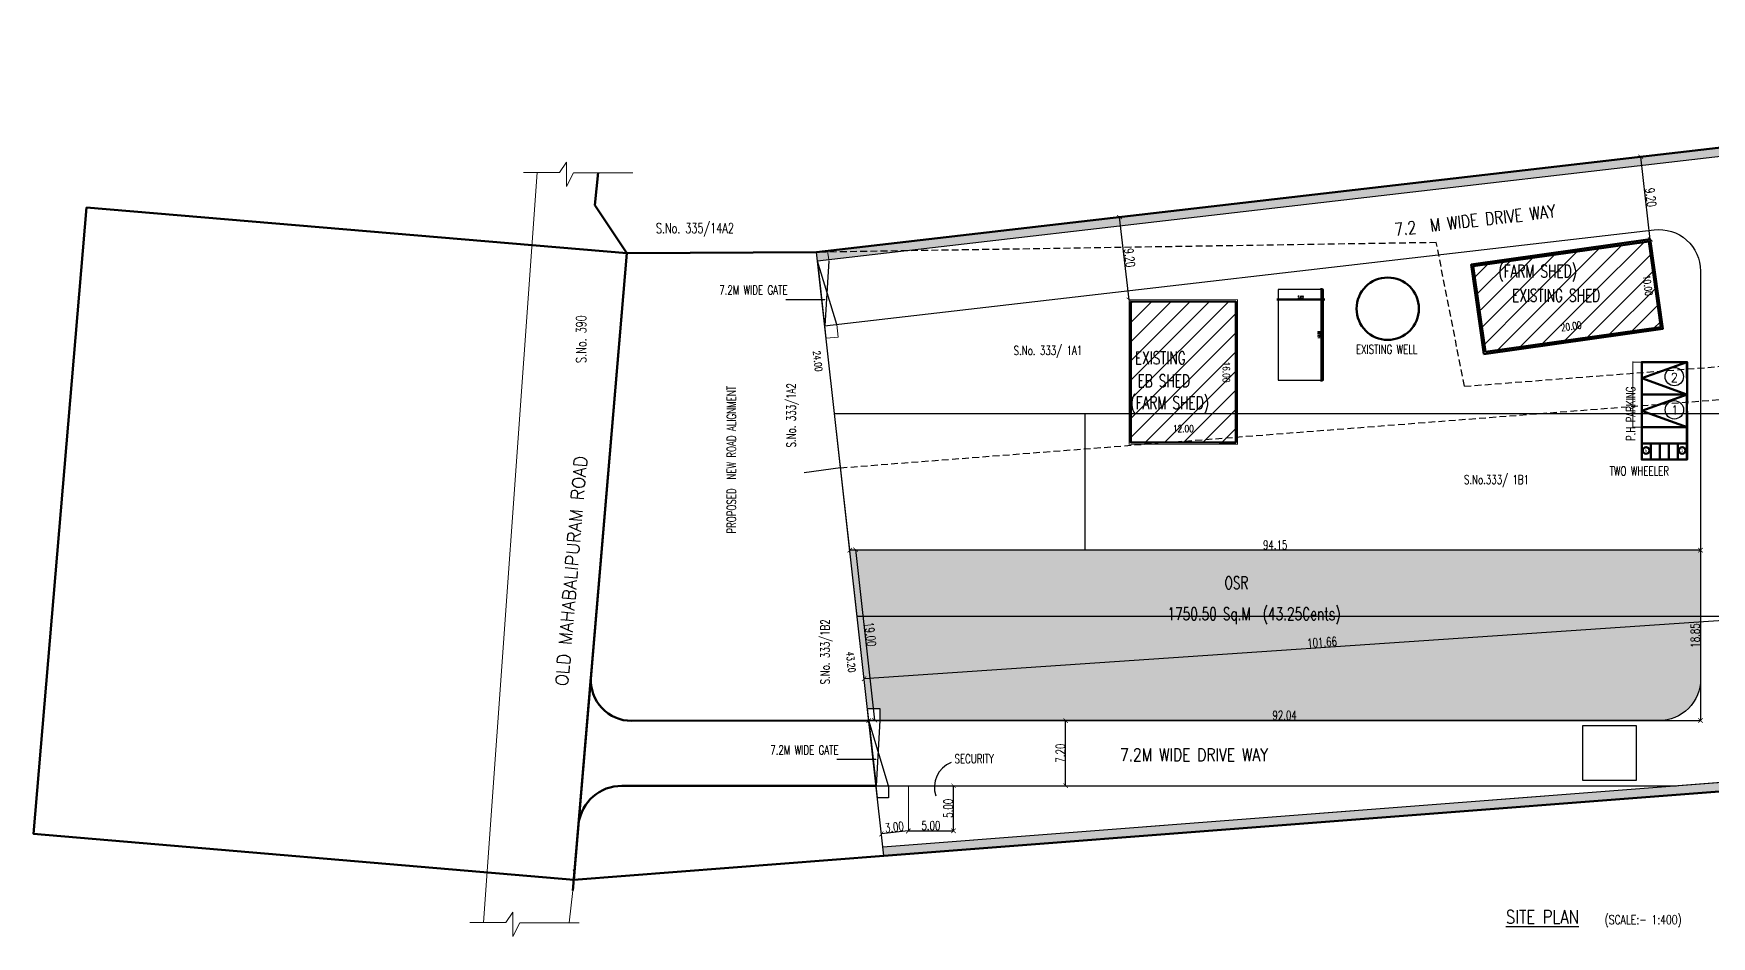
# Model space of a CAD drawing. Header units: metres. Extents: x 173383 to 173947, y -96409 to -96195.
# Drawn here: x 173382.7 to 173568.4, y -96391.5 to -96291.6 of the extents above; entities that cross this region are included whole.
import ezdxf
from ezdxf import colors
from ezdxf.entities.mleader import LeaderData, LeaderLine
from ezdxf.math import Vec2, Vec3

# ---------------------------------------------------------------- set-up
doc = ezdxf.new("R2010")
doc.units = ezdxf.units.M
doc.header["$LTSCALE"] = 3
doc.header["$MEASUREMENT"] = 0
doc.linetypes.add('ACAD_ISO10W100', pattern=[18, 12, -3, 0, -3])
doc.linetypes.add('HIDDEN', pattern=[0.375, 0.25, -0.125])
doc.layers.get('0').update_dxf_attribs({"linetype": 'CONTINUOUS', "lineweight": 50})
doc.layers.get('Defpoints').update_dxf_attribs({"linetype": 'CONTINUOUS'})
for name, color, linetype in [('2', 57, 'CONTINUOUS'), ('4', 43, 'CONTINUOUS'), ('8', 8, 'HIDDEN'), ('BLK_1_INTERNAL_VEHICULAR_ACCESS', 161, 'CONTINUOUS'), ('BLK_1_LVL_0_FRONT_SETBACK', 2, 'CONTINUOUS'), ('BLK_1_PLANTATION_GREENSTRIP', 81, 'CONTINUOUS'), ('PLOT_BOUNDARY', 70, 'CONTINUOUS'), ('RWH', 130, 'CONTINUOUS')]:
    doc.layers.add(name, color=color, linetype=linetype)
for name, color, linetype, lineweight in [('ARROW', 8, 'CONTINUOUS', 25), ('AU_SECTION LINES', 244, 'ACAD_ISO10W100', 25), ('dim', 1, 'CONTINUOUS', 0), ('DRIVE_WAY', 254, 'CONTINUOUS', 50), ('ELECTRICAL_ROOM', 7, 'CONTINUOUS', 50), ('ROAD_WIDTH', 7, 'CONTINUOUS', 50), ('SPECIAL_PARKING', 175, 'CONTINUOUS', 0)]:
    doc.layers.add(name, color=color, linetype=linetype, lineweight=lineweight)
doc.styles.add('2', font='romanc.shx', dxfattribs={"width": 0.7, "height": 1})
doc.styles.add('3', font='romanc.shx', dxfattribs={"width": 0.7, "height": 1.4})
doc.styles.add('J2', font='swissel.ttf', dxfattribs={"height": 4.75})
doc.styles.get("Standard").update_dxf_attribs({"font": 'romanc.shx', "width": 0.75, "height": 0.8})
doc.styles.add('style1', font='romanc.shx', dxfattribs={"width": 0.7, "height": 0.25})
doc.styles.add('styler', font='romanc.shx', dxfattribs={"width": 0.7, "height": 0.25})
doc.dimstyles.new('1', dxfattribs={"dimtxt": 0.25, "dimasz": 0.15, "dimexe": 0.15, "dimexo": 0.15, "dimgap": 0.15, "dimtad": 1, "dimzin": 3, "dimdsep": 46, "dimtxsty": 'style1', "dimblk": 'ARCHTICK', "dimcen": 0, "dimdle": 0.15, "dimse1": 1, "dimse2": 1, "dimclrd": 8, "dimclre": 13, "dimclrt": 7, "dimadec": 0, "dimazin": 0, "dimtfac": 0.65, "dimtix": 1, "dimtofl": 0, "dimtmove": 0, "dimatfit": 3, "dimfxl": 0, "dimtolj": 1, "dimtzin": 0, "dimlwd": -1, "dimlwe": -1, "dimarcsym": 0})
doc.dimstyles.new('2', dxfattribs={"dimtxt": 1, "dimasz": 0.5, "dimexe": 0.18, "dimexo": 0.0625, "dimgap": 0.09, "dimtad": 1, "dimzin": 0, "dimdsep": 46, "dimtxsty": '2', "dimblk": 'ARCHTICK', "dimcen": 0.09, "dimse1": 1, "dimse2": 1, "dimclrd": 8, "dimclrt": 256, "dimadec": 0, "dimazin": 0, "dimtfac": 1, "dimtix": 1, "dimtofl": 0, "dimtmove": 0, "dimatfit": 3, "dimfxl": 0, "dimtolj": 1, "dimtzin": 0, "dimarcsym": 0})
doc.dimstyles.new('3', dxfattribs={"dimtxt": 0.8, "dimasz": 0.12, "dimexe": 0.18, "dimexo": 0.0625, "dimgap": 0.09, "dimtad": 1, "dimzin": 0, "dimdsep": 46, "dimtxsty": 'Standard', "dimblk": 'ARCHTICK', "dimcen": 0.09, "dimse1": 1, "dimse2": 1, "dimsd1": 1, "dimsd2": 1, "dimclrd": 8, "dimclrt": 256, "dimadec": 0, "dimazin": 0, "dimtfac": 1, "dimtix": 1, "dimtofl": 0, "dimtmove": 0, "dimatfit": 3, "dimfxl": 0, "dimtolj": 1, "dimtzin": 0, "dimarcsym": 0})
pattern_1 = [(45, (173495.1497, -96333.8073), (-1.06066, 1.06066), [])]
pattern_2 = [(228.0127875, (404.8588, -427.7501), (-24, -27), [0.403608, -39.95726414]), (184.96974073, (404.5888, -428.05009), (36, 3), [0.692604, -68.567774284]), (132.51044708, (403.8988, -428.11009), (30, -33), [0.488364, -48.34809779]), (267.27368901, (402.7288, -428.86009), (3, 60), [0.630714, -62.440674125]), (292.83365418, (402.6988, -429.49009), (-15, 36), [0.618465, -61.228119384]), (357.27368901, (402.9388, -430.06009), (-60, 3), [0.630714, -62.440674125]), (37.694240467, (403.5688, -430.09009), (-39, -30), [0.834087, -82.574545647]), (72.255328375, (404.2288, -429.58009), (21, 66), [0.787464, -77.95896449]), (121.429565615, (404.4688, -428.83009), (-24, 39), [0.63285, -62.65221933]), (175.23635831, (404.1388, -428.2901), (33, -3), [0.722496, -35.402287736]), (222.3974378, (403.4188, -428.23009), (-36, -33), [0.934344, -92.500125014]), (138.81407483, (405.6988, -428.8901), (-21, 18), [0.318903, -31.57153444]), (171.46923439, (405.4588, -428.68009), (39, -6), [0.606711, -60.06453425]), (225, (404.8588, -428.59), (-3e-16, -3), [0.424263, -3.818377687]), (203.19859051, (404.6488, -428.2301), (15, 6), [0.228474, -22.618845318]), (291.8014095, (404.4388, -428.3201), (-3, 9), [0.323109, -15.83238542]), (30.96375653, (404.5588, -428.6201), (9, 6), [0.524787, -16.968068685]), (161.5650512, (405.0088, -428.3501), (6, -3), [0.379473, -9.10735998]), (16.38954033, (402.6988, -428.32009), (30, 9), [0.5316, -52.62853544]), (70.34617594, (403.2088, -428.1701), (-12, -33), [0.445983, -44.15222324]), (293.19859051, (405.0088, -427.7501), (-6, 15), [0.456945, -22.390374318]), (343.61045967, (405.1888, -428.17009), (-30, 9), [0.5316, -52.62853544]), (339.44395478, (402.6988, -430.1801), (-15, 6), [0.51264, -25.119371236]), (294.77514057, (403.1788, -430.3601), (-15, 33), [0.429534, -42.52392919]), (66.80140949, (405.0388, -430.7501), (6, 15), [0.456945, -22.390374318]), (17.35402464, (405.2188, -430.33009), (-39, -12), [0.502893, -49.786270843]), (69.44395478, (403.5688, -430.7501), (-6, -15), [0.25632, -25.375691236]), (101.30993247, (404.8588, -430.7501), (-3, 12), [0.15297, -15.14408854]), (165.96375653, (404.8288, -430.6001), (9, -3), [0.618465, -11.750851877]), (186.00900596, (404.2288, -430.45009), (30, 3), [0.57315, -56.741769524]), (303.69006753, (404.5588, -428.8901), (-3, 6), [0.432666, -10.383987826]), (353.15722659, (404.7988, -429.25009), (51, -6), [0.755382, -74.78268787]), (60.9453959, (405.5488, -429.3401), (-12, -21), [0.308868, -30.578022423]), (90, (405.6988, -429.07), (-3, 3), [0.18, -2.82]), (120.25643716, (404.1688, -430.3601), (12, -21), [0.416772, -41.26055997]), (48.0127875, (403.9588, -430.0001), (24, 27), [0.807216, -39.55365614]), (0, (404.4988, -429.4), (3, 3), [0.78, -2.22]), (325.30484647, (405.2788, -429.40009), (30, -21), [0.474342, -46.959822903]), (254.0546041, (405.6688, -429.6701), (-3, -12), [0.436806, -21.40352367]), (207.645975364, (405.5488, -430.09009), (-57, -30), [0.711195, -70.408422547]), (175.42607874, (404.9188, -430.42009), (-39, 3), [0.752397, -74.487220224])]

# ---------------------------------------------------------------- blocks, each defined once
blk = doc.blocks.new('_ArchTick')
at = {"color": 0, "const_width": 0.15}
blk.add_lwpolyline([(-0.5, -0.5), (0.5, 0.5)], dxfattribs=at)
blk = doc.blocks.new('*D2')
at = {"layer": 'Defpoints', "color": 0, "ltscale": 5}
for p in [(173520.44, -96319.95), (173525.44, -96319.95), (173525.44, -96321.05)]:
    blk.add_point(p, dxfattribs=at)
at = {"layer": 'ELECTRICAL_ROOM', "color": 8, "ltscale": 5}
blk.add_line((173520.29, -96321.05), (173525.59, -96321.05), dxfattribs=at)
at = {"layer": 'ELECTRICAL_ROOM', "color": 8, "ltscale": 5, "xscale": 0.15, "yscale": 0.15, "zscale": 0.15, "rotation": 180}
blk.add_blockref('_ArchTick', (173520.44, -96321.05), dxfattribs=at)
at = {"layer": 'ELECTRICAL_ROOM', "color": 8, "ltscale": 5, "xscale": 0.15, "yscale": 0.15, "zscale": 0.15}
blk.add_blockref('_ArchTick', (173525.44, -96321.05), dxfattribs=at)
at = {"layer": 'ELECTRICAL_ROOM', "color": 7, "lineweight": -2, "ltscale": 5, "insert": (173522.94, -96320.77), "char_height": 0.25, "attachment_point": 5, "style": 'style1'}
blk.add_mtext('\\A1;5.00', dxfattribs=at)
blk = doc.blocks.new('*D3')
at = {"layer": 'Defpoints', "color": 0, "ltscale": 5}
for p in [(173525.44, -96319.95), (173525.23, -96329.95), (173525.44, -96329.95)]:
    blk.add_point(p, dxfattribs=at)
at = {"layer": 'ELECTRICAL_ROOM', "color": 8, "ltscale": 5}
blk.add_line((173525.23, -96319.8), (173525.23, -96330.1), dxfattribs=at)
at = {"layer": 'ELECTRICAL_ROOM', "color": 8, "ltscale": 5, "xscale": 0.15, "yscale": 0.15, "zscale": 0.15}
for p, rotation in [((173525.23, -96319.95), 90), ((173525.23, -96329.95), 270)]:
    blk.add_blockref('_ArchTick', p, dxfattribs=dict(at, rotation=rotation))
at = {"layer": 'ELECTRICAL_ROOM', "color": 7, "lineweight": -2, "ltscale": 5, "insert": (173524.95, -96324.95), "char_height": 0.25, "attachment_point": 5, "rotation": 90, "style": 'style1'}
blk.add_mtext('\\A1;10.00', dxfattribs=at)
blk = doc.blocks.new('*D152')
at = {"layer": 'Defpoints', "color": 0, "ltscale": 5}
for p in [(173503.96, -96332.98), (173515.96, -96332.97), (173515.96, -96335.82)]:
    blk.add_point(p, dxfattribs=at)
at = {"layer": '2', "ltscale": 5, "insert": (173509.96, -96335.33), "char_height": 0.8, "attachment_point": 5, "rotation": 0.0152, "line_spacing_factor": 0.6}
blk.add_mtext('\\A1;12.00', dxfattribs=at)
blk = doc.blocks.new('*D153')
at = {"layer": 'Defpoints', "color": 0, "ltscale": 5}
for p in [(173514.21, -96321.06), (173515.95, -96321.06), (173515.96, -96337.06)]:
    blk.add_point(p, dxfattribs=at)
at = {"layer": '2', "ltscale": 5, "insert": (173514.71, -96329.06), "char_height": 0.8, "attachment_point": 5, "rotation": 270.0152, "line_spacing_factor": 0.6}
blk.add_mtext('\\A1;16.00', dxfattribs=at)
blk = doc.blocks.new('*D133')
at = {"layer": '4', "color": 8, "lineweight": -2, "ltscale": 5}
blk.add_line((173496.93, -96374.83), (173496.93, -96367.63), dxfattribs=at)
at = {"layer": 'Defpoints', "color": 0, "ltscale": 5}
for p in [(173495.94, -96367.63), (173496.93, -96367.63), (173495.94, -96374.83)]:
    blk.add_point(p, dxfattribs=at)
at = {"layer": '4', "color": 8, "lineweight": -2, "ltscale": 5, "xscale": 0.5, "yscale": 0.5, "zscale": 0.5}
for p, rotation in [((173496.93, -96367.63), 90), ((173496.93, -96374.83), 270)]:
    blk.add_blockref('_ArchTick', p, dxfattribs=dict(at, rotation=rotation))
at = {"layer": '4', "ltscale": 5, "insert": (173496.34, -96371.23), "char_height": 1, "attachment_point": 5, "rotation": 90, "line_spacing_factor": 0.6, "style": '2'}
blk.add_mtext('\\A1;7.20', dxfattribs=at)
blk = doc.blocks.new('*D126')
at = {"layer": 'Defpoints', "color": 0, "ltscale": 400}
for p in [(173469.35, -96315.81), (173470.33, -96339.85), (173472.02, -96339.66)]:
    blk.add_point(p, dxfattribs=at)
at = {"layer": 'dim', "ltscale": 400, "insert": (173469.49, -96327.86), "char_height": 0.8, "attachment_point": 5, "rotation": 276.374}
blk.add_mtext('\\A1;24.00', dxfattribs=at)
blk = doc.blocks.new('*D127')
at = {"layer": 'Defpoints', "color": 0, "ltscale": 5}
for p in [(173472.02, -96339.66), (173475.09, -96382.78), (173476.81, -96382.59)]:
    blk.add_point(p, dxfattribs=at)
at = {"layer": '2', "ltscale": 5, "insert": (173473.17, -96361.14), "char_height": 0.8, "attachment_point": 5, "rotation": 276.374}
blk.add_mtext('\\A1;43.20', dxfattribs=at)
blk = doc.blocks.new('*D128')
at = {"layer": 'Defpoints', "color": 0, "ltscale": 5}
for p in [(173561.62, -96314.38), (173561.55, -96324.49), (173563.01, -96324.28)]:
    blk.add_point(p, dxfattribs=at)
at = {"layer": '2', "ltscale": 5, "insert": (173561.34, -96319.47), "char_height": 0.8, "attachment_point": 5, "rotation": 278.0152}
blk.add_mtext('\\A1;10.00', dxfattribs=at)
blk = doc.blocks.new('*D129')
at = {"layer": 'Defpoints', "color": 0, "ltscale": 5}
for p in [(173563.01, -96324.28), (173543.04, -96325.88), (173543.21, -96327.07)]:
    blk.add_point(p, dxfattribs=at)
at = {"layer": '2', "ltscale": 5, "insert": (173552.87, -96324), "char_height": 0.8, "attachment_point": 5, "rotation": 8.0152}
blk.add_mtext('\\A1;20.00', dxfattribs=at)
blk = doc.blocks.new('*D132')
at = {"layer": 'Defpoints', "color": 0, "ltscale": 5}
for p in [(173707.73, -96364.81), (173476.81, -96382.59), (173476.98, -96384.78)]:
    blk.add_point(p, dxfattribs=at)
at = {"layer": '2', "ltscale": 5, "insert": (173592.4, -96375.4), "char_height": 0.8, "attachment_point": 5, "rotation": 4.4034}
blk.add_mtext('\\A1;231.60', dxfattribs=at)
blk = doc.blocks.new('*D68')
at = {"layer": '4', "color": 8, "lineweight": -2, "ltscale": 5}
blk.add_line((173473.68, -96348.71), (173475.79, -96367.59), dxfattribs=at)
at = {"layer": 'Defpoints', "color": 0, "ltscale": 5}
for p in [(173473.03, -96348.78), (173475.14, -96367.66), (173475.79, -96367.59)]:
    blk.add_point(p, dxfattribs=at)
at = {"layer": '4', "color": 8, "lineweight": -2, "ltscale": 5, "xscale": 0.5, "yscale": 0.5, "zscale": 0.5}
for p, rotation in [((173473.68, -96348.71), 96.37633623288498), ((173475.79, -96367.59), 276.376336232885)]:
    blk.add_blockref('_ArchTick', p, dxfattribs=dict(at, rotation=rotation))
at = {"layer": '4', "ltscale": 5, "insert": (173475.32, -96358.08), "char_height": 1, "attachment_point": 5, "rotation": 276.3763, "style": '2'}
blk.add_mtext('\\A1;19.00', dxfattribs=at)
blk = doc.blocks.new('*D69')
at = {"layer": '4', "color": 8, "lineweight": -2, "ltscale": 5}
blk.add_line((173567.18, -96348.78), (173473.04, -96348.78), dxfattribs=at)
at = {"layer": 'Defpoints', "color": 0, "ltscale": 5}
for p in [(173473.04, -96348.78), (173473.04, -96348.78), (173567.18, -96348.78)]:
    blk.add_point(p, dxfattribs=at)
at = {"layer": '4', "color": 8, "lineweight": -2, "ltscale": 5, "xscale": 0.5, "yscale": 0.5, "zscale": 0.5, "rotation": 180}
blk.add_blockref('_ArchTick', (173473.04, -96348.78), dxfattribs=at)
at = {"layer": '4', "color": 8, "lineweight": -2, "ltscale": 5, "xscale": 0.5, "yscale": 0.5, "zscale": 0.5}
blk.add_blockref('_ArchTick', (173567.18, -96348.78), dxfattribs=at)
at = {"layer": '4', "ltscale": 5, "insert": (173520.11, -96348.19), "char_height": 1, "attachment_point": 5, "style": '2'}
blk.add_mtext('\\A1;94.15', dxfattribs=at)
blk = doc.blocks.new('*D70')
at = {"layer": '4', "color": 8, "lineweight": -2, "ltscale": 5}
blk.add_line((173567.18, -96348.78), (173567.18, -96367.63), dxfattribs=at)
at = {"layer": 'Defpoints', "color": 0, "ltscale": 5}
for p in [(173560.75, -96348.78), (173560.75, -96367.63), (173567.18, -96367.63)]:
    blk.add_point(p, dxfattribs=at)
at = {"layer": '4', "color": 8, "lineweight": -2, "ltscale": 5, "xscale": 0.5, "yscale": 0.5, "zscale": 0.5}
for p, rotation in [((173567.18, -96348.78), 90), ((173567.18, -96367.63), 270)]:
    blk.add_blockref('_ArchTick', p, dxfattribs=dict(at, rotation=rotation))
at = {"layer": '4', "ltscale": 5, "insert": (173566.59, -96358.21), "char_height": 1, "attachment_point": 5, "rotation": 90, "style": '2'}
blk.add_mtext('\\A1;18.85', dxfattribs=at)
blk = doc.blocks.new('*D71')
at = {"layer": '4', "color": 8, "lineweight": -2, "ltscale": 5}
blk.add_line((173475.14, -96367.63), (173567.18, -96367.63), dxfattribs=at)
at = {"layer": 'Defpoints', "color": 0, "ltscale": 5}
for p in [(173567.18, -96362.58), (173475.14, -96367.63), (173567.18, -96367.63)]:
    blk.add_point(p, dxfattribs=at)
at = {"layer": '4', "color": 8, "lineweight": -2, "ltscale": 5, "xscale": 0.5, "yscale": 0.5, "zscale": 0.5, "rotation": 180}
blk.add_blockref('_ArchTick', (173475.14, -96367.63), dxfattribs=at)
at = {"layer": '4', "color": 8, "lineweight": -2, "ltscale": 5, "xscale": 0.5, "yscale": 0.5, "zscale": 0.5}
blk.add_blockref('_ArchTick', (173567.18, -96367.63), dxfattribs=at)
at = {"layer": '4', "ltscale": 5, "insert": (173521.16, -96367.04), "char_height": 1, "attachment_point": 5, "style": '2'}
blk.add_mtext('\\A1;92.04', dxfattribs=at)
blk = doc.blocks.new('*D72')
at = {"layer": '4', "color": 8, "lineweight": -2, "ltscale": 5}
blk.add_line((173503.95, -96321.06), (173502.89, -96311.92), dxfattribs=at)
at = {"layer": 'Defpoints', "color": 0, "ltscale": 5}
for p in [(173502.89, -96311.92), (173502.89, -96311.92), (173503.95, -96321.06)]:
    blk.add_point(p, dxfattribs=at)
at = {"layer": '4', "color": 8, "lineweight": -2, "ltscale": 5, "xscale": 0.5, "yscale": 0.5, "zscale": 0.5}
for p, rotation in [((173502.89, -96311.92), 96.6073679365355), ((173503.95, -96321.06), 276.6073679365355)]:
    blk.add_blockref('_ArchTick', p, dxfattribs=dict(at, rotation=rotation))
at = {"layer": '4', "ltscale": 5, "insert": (173504.01, -96316.42), "char_height": 1, "attachment_point": 5, "rotation": 276.6074, "style": '2'}
blk.add_mtext('\\A1;9.20', dxfattribs=at)
blk = doc.blocks.new('*D73')
at = {"layer": '4', "color": 8, "lineweight": -2, "ltscale": 5}
blk.add_line((173561.62, -96314.38), (173560.56, -96305.24), dxfattribs=at)
at = {"layer": 'Defpoints', "color": 0, "ltscale": 5}
for p in [(173560.56, -96305.24), (173560.56, -96305.24), (173561.62, -96314.38)]:
    blk.add_point(p, dxfattribs=at)
at = {"layer": '4', "color": 8, "lineweight": -2, "ltscale": 5, "xscale": 0.5, "yscale": 0.5, "zscale": 0.5}
for p, rotation in [((173560.56, -96305.24), 96.60736793654586), ((173561.62, -96314.38), 276.6073679365459)]:
    blk.add_blockref('_ArchTick', p, dxfattribs=dict(at, rotation=rotation))
at = {"layer": '4', "ltscale": 5, "insert": (173561.68, -96309.74), "char_height": 1, "attachment_point": 5, "rotation": 276.6074, "style": '2'}
blk.add_mtext('\\A1;9.20', dxfattribs=at)
blk = doc.blocks.new('*D76')
at = {"layer": '2', "color": 8, "lineweight": -2, "ltscale": 5}
blk.add_line((173576.05, -96356.11), (173474.62, -96363), dxfattribs=at)
at = {"layer": 'Defpoints', "color": 0, "ltscale": 5}
for p in [(173576.05, -96356.11), (173474.62, -96363), (173474.62, -96363)]:
    blk.add_point(p, dxfattribs=at)
at = {"layer": '2', "color": 8, "lineweight": -2, "ltscale": 5, "xscale": 0.5, "yscale": 0.5, "zscale": 0.5}
for p, rotation in [((173576.05, -96356.11), 3.888029268576974), ((173474.62, -96363), 183.888029268577)]:
    blk.add_blockref('_ArchTick', p, dxfattribs=dict(at, rotation=rotation))
at = {"layer": '2', "ltscale": 5, "insert": (173525.3, -96358.96), "char_height": 1, "attachment_point": 5, "rotation": 3.888, "style": '2'}
blk.add_mtext('\\A1;101.66', dxfattribs=at)
blk = doc.blocks.new('*D78')
at = {"layer": '2', "color": 8, "lineweight": -2, "ltscale": 5}
blk.add_line((173484.52, -96379.83), (173484.52, -96374.83), dxfattribs=at)
at = {"layer": 'Defpoints', "color": 0, "ltscale": 5}
for p in [(173484.52, -96374.83), (173484.52, -96374.83), (173484.52, -96379.83)]:
    blk.add_point(p, dxfattribs=at)
at = {"layer": '2', "color": 8, "lineweight": -2, "ltscale": 5, "xscale": 0.5, "yscale": 0.5, "zscale": 0.5}
for p, rotation in [((173484.52, -96374.83), 90), ((173484.52, -96379.83), 270)]:
    blk.add_blockref('_ArchTick', p, dxfattribs=dict(at, rotation=rotation))
at = {"layer": '2', "ltscale": 5, "insert": (173483.93, -96377.33), "char_height": 1, "attachment_point": 5, "rotation": 90, "style": '2'}
blk.add_mtext('\\A1;5.00', dxfattribs=at)
blk = doc.blocks.new('*D79')
at = {"layer": '2', "color": 8, "lineweight": -2, "ltscale": 5}
blk.add_line((173479.52, -96379.83), (173484.52, -96379.83), dxfattribs=at)
at = {"layer": 'Defpoints', "color": 0, "ltscale": 5}
for p in [(173479.52, -96379.83), (173484.52, -96379.83), (173484.52, -96379.83)]:
    blk.add_point(p, dxfattribs=at)
at = {"layer": '2', "color": 8, "lineweight": -2, "ltscale": 5, "xscale": 0.5, "yscale": 0.5, "zscale": 0.5, "rotation": 180}
blk.add_blockref('_ArchTick', (173479.52, -96379.83), dxfattribs=at)
at = {"layer": '2', "color": 8, "lineweight": -2, "ltscale": 5, "xscale": 0.5, "yscale": 0.5, "zscale": 0.5}
blk.add_blockref('_ArchTick', (173484.52, -96379.83), dxfattribs=at)
at = {"layer": '2', "ltscale": 5, "insert": (173482.02, -96379.24), "char_height": 1, "attachment_point": 5, "style": '2'}
blk.add_mtext('\\A1;5.00', dxfattribs=at)
blk = doc.blocks.new('*D80')
at = {"layer": 'Defpoints', "color": 0, "ltscale": 5}
for p in [(173678.21, -96291.61), (173469.2, -96314.57), (173469.34, -96315.81)]:
    blk.add_point(p, dxfattribs=at)
at = {"layer": '2', "ltscale": 5, "insert": (173573.58, -96301.98), "char_height": 0.8, "attachment_point": 5, "rotation": 6.6071}
blk.add_mtext('\\A1;210.2', dxfattribs=at)
blk = doc.blocks.new('*D61')
at = {"layer": '2', "color": 8, "lineweight": -2, "ltscale": 5}
blk.add_line((173479.52, -96379.83), (173476.54, -96380.17), dxfattribs=at)
at = {"layer": 'Defpoints', "color": 0, "ltscale": 5}
for p in [(173476.54, -96380.17), (173476.54, -96380.17), (173479.52, -96379.83)]:
    blk.add_point(p, dxfattribs=at)
at = {"layer": '2', "color": 8, "lineweight": -2, "ltscale": 5, "xscale": 0.5, "yscale": 0.5, "zscale": 0.5}
for p, rotation in [((173476.54, -96380.17), 186.373987983693), ((173479.52, -96379.83), 6.37398798369304)]:
    blk.add_blockref('_ArchTick', p, dxfattribs=dict(at, rotation=rotation))
at = {"layer": '2', "ltscale": 5, "insert": (173477.97, -96379.41), "char_height": 1, "attachment_point": 5, "rotation": 6.374, "style": '2'}
blk.add_mtext('\\A1;3.00', dxfattribs=at)

msp = doc.modelspace()

# ---------------------------------------------------------------- hatches: boundary and pattern name
at = {"layer": '2', "ltscale": 5}
h = msp.add_hatch(dxfattribs=at)
h.set_pattern_fill('GRASS', color=256)
h.set_pattern_definition([(90, (402.6988, -430.7501), (-0.707106781, 0.707106781), [0.1875, -1.226713563]), (45, (402.6988, -430.7501), (-0.707106781, 0.707106781), [0.1875, -0.8125]), (135, (402.6988, -430.7501), (-0.707106781, -0.707106781), [0.1875, -0.8125])])
h.paths.add_polyline_path([(173567.185, -96348.782), (173473.035, -96348.782), (173474.99, -96366.277), (173476.36, -96366.277), (173476.36, -96367.634), (173562.585, -96367.634, 0.4142136), (173567.185, -96363.034)])
h.paths.add_polyline_path([(173474.394, -96356.574), (173474.749, -96359.754), (173476.24, -96359.588), (173475.884, -96356.407)], flags=24)
h.paths.add_polyline_path([(173567.345, -96359.808), (173567.345, -96356.608), (173565.845, -96356.608), (173565.845, -96359.808)], flags=9)
h.paths.add_polyline_path([(173519.497, -96367.794), (173522.83, -96367.794), (173522.83, -96366.294), (173519.497, -96366.294)], flags=9)
h.paths.add_polyline_path([(173523.469, -96359.841), (173527.227, -96359.585), (173527.125, -96358.089), (173523.367, -96358.344)], flags=24)
h.paths.add_polyline_path([(173507.844, -96357.595), (173530.477, -96357.589), (173530.476, -96354.756), (173507.843, -96354.762)], flags=24)
h.paths.add_polyline_path([(173514.158, -96353.432), (173517.611, -96353.431), (173517.611, -96351.331), (173514.157, -96351.332)], flags=24)
at = {"layer": 'ARROW', "ltscale": 5}
h = msp.add_hatch(dxfattribs=at)
h.set_pattern_fill('GRAVEL', color=256, scale=3)
h.set_pattern_definition(pattern_2)
h.paths.add_polyline_path([(173631.233, -96298.06), (173631.013, -96297.079), (173533.992, -96308.318), (173534.115, -96309.31)])
h = msp.add_hatch(dxfattribs=at)
h.set_pattern_fill('GRAVEL', color=256, scale=3)
h.set_pattern_definition(pattern_2)
h.paths.add_polyline_path([(173534.115, -96309.31), (173533.992, -96308.318), (173469.352, -96315.805), (173479.391, -96315.649)])
h.paths.add_polyline_path([(173479.391, -96315.649), (173469.352, -96315.805), (173469.463, -96316.799)])
h = msp.add_hatch(dxfattribs=at)
h.set_pattern_fill('GRAVEL', color=256, scale=3)
h.set_pattern_definition(pattern_2)
h.paths.add_polyline_path([(173647.274, -96369.463), (173647.053, -96368.478), (173564.681, -96374.821), (173542.442, -96376.533), (173542.565, -96377.527)])
h = msp.add_hatch(dxfattribs=at)
h.set_pattern_fill('GRAVEL', color=256, scale=3)
h.set_pattern_definition(pattern_2)
h.paths.add_polyline_path([(173542.565, -96377.527), (173542.442, -96376.533), (173476.701, -96381.596), (173476.812, -96382.59)])
at = {"layer": 'dim', "ltscale": 400}
h = msp.add_hatch(dxfattribs=at)
h.set_pattern_fill('ANSI31', color=256, scale=12)
h.set_pattern_definition(pattern_1)
h.paths.add_polyline_path([(173542.04, -96317.338), (173542.709, -96322.091), (173562.118, -96319.358), (173561.449, -96314.605)])
h = msp.add_hatch(dxfattribs=at)
h.set_pattern_fill('ANSI31', color=256, scale=12)
h.set_pattern_definition(pattern_1)
h.paths.add_polyline_path([(173543.379, -96326.844), (173562.787, -96324.111), (173562.118, -96319.358), (173542.709, -96322.091)])
h = msp.add_hatch(dxfattribs=at)
h.set_pattern_fill('ANSI31', color=256, scale=12)
h.set_pattern_definition([(45, (-2093999.7734, -100643.8705), (-1.0606601718, 1.0606601718), [])])
h.paths.add_polyline_path([(173504.153, -96321.259), (173504.157, -96336.859), (173515.757, -96336.856), (173515.753, -96321.256)])
h.paths.add_polyline_path([(173508.601, -96335.931), (173511.315, -96335.931), (173511.315, -96334.731), (173508.6, -96334.731)], flags=24)
h.paths.add_polyline_path([(173514.105, -96327.699), (173514.105, -96330.413), (173515.305, -96330.413), (173515.305, -96327.699)], flags=24)
h.paths.add_polyline_path([(173503.738, -96334.159), (173514.838, -96334.156), (173514.837, -96330.956), (173503.737, -96330.959)], flags=9)
h.paths.add_polyline_path([(173504.625, -96331.097), (173512.139, -96331.095), (173512.138, -96328.995), (173504.625, -96328.997)], flags=24)
h.paths.add_polyline_path([(173504.326, -96328.559), (173511.746, -96328.557), (173511.746, -96326.457), (173504.326, -96326.459)], flags=24)

# ---------------------------------------------------------------- linework, layer by layer
at = {"color": 3}
for p, q in [((173678.21, -96291.612), (173469.352, -96315.805)), ((173476.812, -96382.59), (173707.728, -96364.808))]:
    msp.add_line(p, q, dxfattribs=at)
at = {"ltscale": 400}
for p, q in [((173444.815, -96310.596), (173445.208, -96306.98)), ((173444.815, -96310.596), (173445.208, -96306.98)), ((173448.373, -96315.916), (173444.815, -96310.596)), ((173448.373, -96315.916), (173444.815, -96310.596)), ((173442.407, -96386.433), (173448.373, -96315.916)), ((173442.407, -96386.433), (173448.373, -96315.916)), ((173444.401, -96362.866), (173443.033, -96379.039)), ((173475.145, -96367.634), (173448.892, -96367.658)), ((173447.836, -96374.858), (173475.946, -96374.834)), ((173442.509, -96385.232), (173476.812, -96382.59))]:
    msp.add_line(p, q, dxfattribs=at)
at = {"linetype": 'ACAD_ISO10W100', "ltscale": 750}
msp.add_line((173448.373, -96315.916), (173469.352, -96315.805), dxfattribs=at)
at = {"color": 5}
msp.add_line((173565.683, -96327.915), (173565.683, -96327.956), dxfattribs=at)
at = {"color": 251}
msp.add_line((173565.683, -96336.956), (173565.684, -96328.311), dxfattribs=at)
at = {"color": 1, "ltscale": 400, "const_width": 0.1}
for points in [[(173541.814, -96317.168), (173543.209, -96327.07), (173563.013, -96324.281), (173561.619, -96314.379)], [(173503.953, -96321.059), (173515.953, -96321.056), (173515.957, -96337.056), (173503.957, -96337.059)], [(173503.953, -96321.059), (173503.957, -96337.059), (173515.957, -96337.056), (173515.953, -96321.056)]]:
    msp.add_lwpolyline(points, close=True, dxfattribs=at)
at = {"color": 251, "ltscale": 400}
for points in [[(173543.209, -96327.07), (173563.013, -96324.281), (173561.619, -96314.379), (173541.814, -96317.168)], [(173543.379, -96326.844), (173562.787, -96324.111), (173561.449, -96314.605), (173542.04, -96317.338)], [(173504.153, -96321.259), (173515.753, -96321.256), (173515.757, -96336.856), (173504.157, -96336.859)]]:
    msp.add_lwpolyline(points, close=True, dxfattribs=at)
at = {"ltscale": 400}
msp.add_lwpolyline([(173536.014, -96322.055, 1), (173529.118, -96322.055, 1)], format="xyb", close=True, dxfattribs=at)
at = {"linetype": 'Continuous'}
for points in [[(173560.684, -96331.556), (173560.683, -96327.956), (173565.683, -96327.956), (173565.684, -96331.556)], [(173560.684, -96335.156), (173560.683, -96331.556), (173565.683, -96331.555), (173565.684, -96335.155)], [(173560.683, -96338.756), (173560.683, -96336.956), (173561.683, -96336.956), (173561.683, -96338.756)], [(173561.683, -96338.756), (173561.683, -96336.956), (173562.683, -96336.956), (173562.683, -96338.756)], [(173562.683, -96338.756), (173562.683, -96336.956), (173563.683, -96336.956), (173563.683, -96338.756)], [(173563.683, -96338.756), (173563.683, -96336.956), (173564.683, -96336.956), (173564.683, -96338.756)], [(173564.683, -96338.756), (173564.683, -96336.956), (173565.683, -96336.956), (173565.683, -96338.756)]]:
    msp.add_lwpolyline(points, close=True, dxfattribs=at)
msp.add_lwpolyline([(173565.683, -96327.956), (173560.683, -96327.956), (173560.683, -96338.756), (173565.683, -96338.756)], dxfattribs=at)
for points in [[(173565.686, -96331.556), (173560.686, -96331.556), (173560.683, -96327.956), (173565.684, -96327.956)], [(173560.683, -96338.756), (173565.684, -96338.756), (173565.683, -96331.556), (173560.683, -96331.556)]]:
    msp.add_lwpolyline(points, close=True)
at = {"color": 251, "ltscale": 400}
for points in [[(173565.683, -96327.956), (173560.684, -96329.756), (173565.683, -96331.556)], [(173565.684, -96331.556), (173560.684, -96333.356), (173565.684, -96335.156)]]:
    msp.add_lwpolyline(points, dxfattribs=at)
at = {"ltscale": 400}
msp.add_lwpolyline([(173442.594, -96384.222), (173442.432, -96384.235)], dxfattribs=at)
for centre in [(173561.151, -96337.743), (173565.151, -96337.743)]:
    msp.add_circle(centre, 0.368)
for centre, radius, start, end in [((173448.892, -96363.158), 4.5, 176.2735, 270), ((173447.772, -96379.634), 4.776, 89.22599, 172.84682)]:
    msp.add_arc(centre, radius, start, end, dxfattribs=at)
at = {"layer": '2', "ltscale": 5}
for p, q in [((173472.018, -96339.657), (173468.002, -96340.23)), ((173442.509, -96385.232), (173382.722, -96380.174))]:
    msp.add_line(p, q, dxfattribs=at)
msp.add_arc((173485.27, -96374.975), 2.874, 110.35517, 199.97869, dxfattribs=at)
at = {"layer": '4', "ltscale": 5}
msp.add_line((173476.701, -96381.596), (173706.949, -96363.865), dxfattribs=at)
at = {"layer": '8'}
for p, q in [((173537.943, -96314.738), (173469.352, -96315.805)), ((173541.061, -96330.635), (173537.943, -96314.738)), ((173472.018, -96339.657), (173719.828, -96320.428)), ((173541.061, -96330.635), (173676.457, -96320.159))]:
    msp.add_line(p, q, dxfattribs=at)
at = {"layer": 'ARROW', "ltscale": 5}
for p, q in [((173471.618, -96323.798), (173469.463, -96316.799)), ((173470.709, -96316.751), (173470.294, -96323.951)), ((173477.316, -96374.834), (173475.141, -96367.634)), ((173476.36, -96367.635), (173475.946, -96374.834))]:
    msp.add_line(p, q, dxfattribs=at)
for points in [[(173474.99, -96366.277), (173476.36, -96366.277), (173476.36, -96367.635), (173475.141, -96367.635)], [(173475.946, -96374.834), (173477.316, -96374.834), (173477.316, -96376.192), (173476.097, -96376.192)]]:
    msp.add_lwpolyline(points, close=True, dxfattribs=at)
for centre in [(173564.277, -96329.566), (173564.289, -96333.246)]:
    msp.add_circle(centre, 1.016, dxfattribs=at)
at = {"layer": 'BLK_1_INTERNAL_VEHICULAR_ACCESS', "lineweight": -2, "ltscale": 5}
msp.add_lwpolyline([(173554.108, -96374.207), (173560.108, -96374.207), (173560.108, -96368.207), (173554.108, -96368.207)], close=True, dxfattribs=at)
at = {"layer": 'BLK_1_LVL_0_FRONT_SETBACK'}
msp.add_lwpolyline([(173471.344, -96333.642), (173576.051, -96333.642), (173576.051, -96356.107), (173473.854, -96356.107)], close=True, dxfattribs=at)
at = {"layer": 'BLK_1_PLANTATION_GREENSTRIP', "lineweight": -2, "ltscale": 5}
msp.add_lwpolyline([(173471.344, -96333.642), (173499.066, -96333.642), (173499.066, -96348.782), (173473.035, -96348.782)], close=True, dxfattribs=at)
at = {"layer": 'dim', "ltscale": 400}
for p, q in [((173440.915, -96306.98), (173441.712, -96305.827)), ((173441.712, -96305.827), (173441.712, -96308.518)), ((173438.443, -96306.98), (173432.522, -96389.972)), ((173436.955, -96306.98), (173440.915, -96306.98)), ((173441.712, -96308.518), (173442.454, -96307.008)), ((173442.454, -96307.008), (173449.05, -96307.008)), ((173442.407, -96386.433), (173442.001, -96390)), ((173431.015, -96389.972), (173434.975, -96389.972)), ((173434.975, -96389.972), (173435.772, -96388.819)), ((173435.772, -96388.819), (173435.772, -96391.51)), ((173435.772, -96391.51), (173436.514, -96390)), ((173436.514, -96390), (173443.11, -96390))]:
    msp.add_line(p, q, dxfattribs=at)
for points in [[(173469.352, -96315.805), (173470.58, -96315.663), (173470.709, -96316.655), (173469.463, -96316.799)], [(173470.295, -96323.951), (173471.618, -96323.798), (173471.763, -96325.191), (173470.446, -96325.308)]]:
    msp.add_lwpolyline(points, close=True, dxfattribs=at)
msp.add_lwpolyline([(173479.523, -96374.834), (173484.523, -96374.834), (173484.523, -96379.834), (173479.523, -96379.834), (173479.523, -96374.834)], dxfattribs=at)
at = {"layer": 'DRIVE_WAY', "color": 254, "lineweight": -2, "ltscale": 5}
msp.add_lwpolyline([(173703.964, -96364.095), (173721.074, -96295.916), (173678.229, -96292.617), (173469.463, -96316.799), (173470.262, -96323.955), (173562.055, -96313.322, -0.4484079), (173567.185, -96317.891), (173567.185, -96363.034, -0.4142136), (173562.585, -96367.634), (173475.142, -96367.634), (173475.946, -96374.834), (173564.327, -96374.834, 0.0192159), (173564.681, -96374.821)], format="xyb", close=True, dxfattribs=at)
at = {"layer": 'ELECTRICAL_ROOM', "lineweight": -2, "ltscale": 5}
msp.add_lwpolyline([(173520.444, -96329.946), (173525.444, -96329.946), (173525.444, -96319.946), (173520.444, -96319.946), (173520.444, -96329.946)], dxfattribs=at)
at = {"layer": 'PLOT_BOUNDARY', "lineweight": -2, "ltscale": 5}
msp.add_lwpolyline([(173469.352, -96315.805), (173678.21, -96291.612), (173726.666, -96295.343), (173707.728, -96364.808), (173476.812, -96382.59)], close=True, dxfattribs=at)
at = {"layer": 'ROAD_WIDTH', "ltscale": 5}
msp.add_lwpolyline([(173442.509, -96385.232), (173382.722, -96380.174), (173388.586, -96310.859), (173448.373, -96315.916)], close=True, dxfattribs=at)
at = {"layer": 'RWH', "ltscale": 400}
msp.add_lwpolyline([(173469.463, -96316.799), (173469.352, -96315.805), (173678.21, -96291.612), (173726.666, -96295.343), (173707.728, -96364.808), (173476.812, -96382.59), (173476.701, -96381.596), (173706.949, -96363.865), (173725.383, -96296.248), (173678.229, -96292.617)], close=True, dxfattribs=at)
at = {"layer": 'SPECIAL_PARKING'}
msp.add_lwpolyline([(173559.683, -96327.906), (173559.683, -96335.156), (173565.683, -96335.156), (173565.683, -96327.956), (173559.683, -96327.956)], dxfattribs=at)

# ---------------------------------------------------------------- texts
at = {"ltscale": 400, "style": '3'}
for s, height, rotation, width, p in [('7.2  M WIDE DRIVE WAY', 1.4, 6.62261, 0.8, (173533.407, -96313.991)), ('(FARM SHED)', 1.4, 0.01524, 0.7, (173544.802, -96318.593)), ('EXISTING', 1.4, 0.01524, 0.7, (173504.583, -96328.209)), ('EB SHED', 1.4, 0.01524, 0.7, (173504.882, -96330.747)), ('2', 1, 0.01524, 0.96, (173563.875, -96330.183)), ('(FARM SHED)', 1.4, 0.01524, 0.7, (173504.084, -96333.159)), ('1', 1, 0.01524, 0.96, (173563.917, -96333.772)), ('7.2M WIDE DRIVE WAY', 1.4, 0.01524, 0.8, (173502.944, -96372.108)), ('(SCALE:- 1:400)', 1, 0.01524, 0.75, (173556.575, -96390.158))]:
    msp.add_text(s, height=height, rotation=rotation, dxfattribs=dict(at, width=width)).set_placement(p)
at = {"style": '3', "width": 0.7}
for s, p in [('PROPOSED  NEW ROAD ALIGNMENT', (173460.451, -96346.942)), ('S.No. 333/1A2', (173467.055, -96337.407)), ('S.No. 333/1B2', (173470.814, -96363.622))]:
    msp.add_text(s, height=1, rotation=90.01524, dxfattribs=at).set_placement(p)
at = {"ltscale": 400, "style": '3'}
msp.add_text('OLD MAHABALIPURAM ROAD ', height=1.4, rotation=85.17972, dxfattribs=at).set_placement((173441.847, -96363.858))
at = {"style": 'J2', "width": 0.96}
for s, p in [('5', (173561.021, -96337.921)), ('1', (173565.021, -96337.921))]:
    msp.add_text(s, height=0.323, dxfattribs=at).set_placement(p)
at = {"ltscale": 400, "attachment_point": 1, "style": '3'}
for s, insert, char_height, rotation in [('S.No. 335/14A2', (173451.583, -96312.582), 1.12, 0.01524), ('S.No. 390', (173442.766, -96328.057), 1.12, 90.01524), ('OSR', (173514.508, -96351.681), 1.4, 0.01524), ('1750.50 Sq.M  (43.25Cents)', (173508.193, -96355.112), 1.4, 0.01524)]:
    msp.add_mtext(s, dxfattribs=dict(at, insert=insert, char_height=char_height, rotation=rotation))
at = {"ltscale": 400, "width": 9.21913, "attachment_point": 1, "rotation": 0.01524, "style": '3'}
for s, insert, char_height in [('EXISTING SHED', (173546.321, -96319.881), 1.4), ('EXISTING WELL', (173529.052, -96326.042), 1), ('SECURITY', (173484.632, -96371.352), 1)]:
    msp.add_mtext(s, dxfattribs=dict(at, insert=insert, char_height=char_height))
at = {"layer": 'ARROW', "style": '2', "width": 0.7}
msp.add_text('P.H PARKING', height=1, rotation=90, dxfattribs=at).set_placement((173559.941, -96336.701))
msp.add_text('TWO WHEELER', height=1, dxfattribs=at).set_placement((173557.126, -96340.521))
at = {"layer": 'ARROW', "char_height": 1, "width": 9.21913, "attachment_point": 1, "style": '2'}
for insert in [(173458.597, -96319.492), (173464.249, -96370.375)]:
    msp.add_mtext('7.2M WIDE GATE', dxfattribs=dict(at, insert=insert))
at = {"layer": 'ARROW', "char_height": 1, "attachment_point": 1, "style": '2'}
for s, insert in [('S.No. 333/ 1A1', (173491.174, -96326.175)), ('S.No.333/ 1B1', (173541.001, -96340.46))]:
    msp.add_mtext(s, dxfattribs=dict(at, insert=insert))
at = {"layer": 'AU_SECTION LINES', "style": 'styler', "width": 0.8}
msp.add_text('%%USITE PLAN', height=1.5, dxfattribs=at).set_placement((173545.649, -96390.094))

# ---------------------------------------------------------------- dimensions: what is measured, and where the dimension line sits
at = {"layer": '2', "ltscale": 5}
dim = msp.add_aligned_dim(p1=(173678.21, -96291.612), p2=(173469.341, -96315.805), distance=-1.246, text='210.2', dimstyle='3', dxfattribs=at)
dim.commit()
dim.dimension.update_dxf_attribs({"geometry": '*D80', "text_midpoint": (173573.576, -96301.984)})
for p1, p2, distance, dimstyle, picture, middle in [((173561.619, -96314.379), (173563.013, -96324.281), -1.477, '3', '*D128', (173561.338, -96319.468)), ((173515.957, -96337.056), (173515.953, -96321.056), 1.74, '3', '*D153', (173514.705, -96329.056)), ((173563.013, -96324.281), (173543.209, -96327.07), -1.204, '3', '*D129', (173552.875, -96323.998)), ((173503.957, -96332.976), (173515.957, -96332.973), -2.847, '3', '*D152', (173509.958, -96335.331)), ((173576.051, -96356.107), (173474.624, -96363), 0, '2', '*D76', (173525.297, -96358.965)), ((173707.728, -96364.808), (173476.812, -96382.59), 2.197, '3', '*D132', (173592.401, -96375.401)), ((173484.523, -96379.834), (173484.523, -96374.834), 0, '2', '*D78', (173483.933, -96377.334)), ((173479.523, -96379.834), (173476.541, -96380.167), 0, '2', '*D61', (173477.967, -96379.414)), ((173479.523, -96379.834), (173484.523, -96379.834), 0, '2', '*D79', (173482.023, -96379.244))]:
    dim = msp.add_aligned_dim(p1=p1, p2=p2, distance=distance, dimstyle=dimstyle, dxfattribs=at)
    dim.commit()
    dim.dimension.update_dxf_attribs({"geometry": picture, "text_midpoint": middle})
dim = msp.add_linear_dim(base=(173475.09, -96382.782), p1=(173472.016, -96339.657), p2=(173476.813, -96382.59), angle=96.37399, dimstyle='3', dxfattribs=at)
dim.commit()
dim.dimension.update_dxf_attribs({"geometry": '*D127', "text_midpoint": (173472.679, -96361.196), "dimtype": 160})
at = {"layer": '4', "ltscale": 5}
for p1, p2, distance, picture, middle in [((173561.619, -96314.379), (173560.56, -96305.24), 0, '*D73', (173561.676, -96309.742)), ((173503.953, -96321.059), (173502.894, -96311.92), 0, '*D72', (173504.01, -96316.421)), ((173567.185, -96348.782), (173473.035, -96348.782), 0, '*D69', (173520.11, -96348.192)), ((173473.035, -96348.777), (173475.145, -96367.658), 0.645, '*D68', (173475.317, -96358.081)), ((173560.753, -96348.782), (173560.753, -96367.634), 6.431, '*D70', (173566.595, -96358.208)), ((173495.938, -96374.834), (173495.938, -96367.634), -0.993, '*D133', (173496.341, -96371.234))]:
    dim = msp.add_aligned_dim(p1=p1, p2=p2, distance=distance, dimstyle='2', dxfattribs=at)
    dim.commit()
    dim.dimension.update_dxf_attribs({"geometry": picture, "text_midpoint": middle})
dim = msp.add_linear_dim(base=(173567.185, -96367.634), p1=(173475.142, -96367.634), p2=(173567.185, -96362.577), dimstyle='2', dxfattribs=at)
dim.commit()
dim.dimension.update_dxf_attribs({"geometry": '*D71', "text_midpoint": (173521.163, -96367.044)})
at = {"layer": 'dim', "ltscale": 400}
dim = msp.add_aligned_dim(p1=(173469.352, -96315.805), p2=(173472.016, -96339.657), distance=-1.695, dimstyle='3', dxfattribs=at)
dim.commit()
dim.dimension.update_dxf_attribs({"geometry": '*D126', "text_midpoint": (173469.486, -96327.865)})
at = {"layer": 'ELECTRICAL_ROOM', "lineweight": -2, "ltscale": 5}
dim = msp.add_linear_dim(base=(173525.444, -96321.049), p1=(173520.444, -96319.946), p2=(173525.444, -96319.946), dimstyle='1', override={"dimpost": '\\X'}, dxfattribs=at)
dim.commit()
dim.dimension.update_dxf_attribs({"geometry": '*D2', "text_midpoint": (173522.944, -96320.774)})
dim = msp.add_linear_dim(base=(173525.227, -96329.946), p1=(173525.444, -96319.946), p2=(173525.444, -96329.946), angle=90, dimstyle='1', override={"dimpost": '\\X'}, dxfattribs=at)
dim.commit()
dim.dimension.update_dxf_attribs({"geometry": '*D3', "text_midpoint": (173524.952, -96324.946)})

# ---------------------------------------------------------------- leaders
at = {"layer": 'ARROW', "ltscale": 5}
ml = msp.add_multileader_mtext('Standard', dxfattribs=at)
ml.set_content('', color=256)
ml.set_leader_properties()
ml.build(insert=Vec2(0, 0))
ml.multileader.update_dxf_attribs({"text_right_attachment_type": 6, "dogleg_length": 0.36, "arrow_head_size": 0.18})
ctx = ml.context
ctx.base_point, ctx.char_height, ctx.arrow_head_size, ctx.landing_gap_size, ctx.plane_origin = Vec3(173465.863, -96320.977), 0.18, 0.18, 0.09, Vec3(173470.46, -96321.067)
ctx.right_attachment, ctx.text_align_type = 6, 2
notes = []
notes.append((ctx, [(0, (1, 1, 0), (173466.403, -96321.067), (-1, 0), 0.36, [(0, [(173470.46, -96321.067)], 0, [])])]))
ctx.mtext.insert, ctx.mtext.alignment, ctx.mtext.flow_direction = Vec3(173465.953, -96320.887), 3, 5
ml = msp.add_multileader_mtext('Standard', dxfattribs=at)
ml.set_content('', color=256)
ml.set_leader_properties()
ml.build(insert=Vec2(0, 0))
ml.multileader.update_dxf_attribs({"text_right_attachment_type": 6, "dogleg_length": 0.36, "arrow_head_size": 0.18})
ctx = ml.context
ctx.base_point, ctx.char_height, ctx.arrow_head_size, ctx.landing_gap_size, ctx.plane_origin = Vec3(173471.515, -96371.86), 0.18, 0.18, 0.09, Vec3(173476.112, -96371.95)
ctx.right_attachment, ctx.text_align_type = 6, 2
notes.append((ctx, [(0, (1, 1, 0), (173472.055, -96371.95), (-1, 0), 0.36, [(0, [(173476.112, -96371.95)], 0, [])])]))
ctx.mtext.insert, ctx.mtext.alignment, ctx.mtext.flow_direction = Vec3(173471.605, -96371.77), 3, 5
for ctx, leaders in notes:
    for number, flags, end, landing, length, lines in leaders:
        leader = LeaderData()
        leader.index, (leader.has_last_leader_line, leader.has_dogleg_vector, leader.attachment_direction) = number, flags
        leader.last_leader_point, leader.dogleg_vector, leader.dogleg_length = Vec3(end), Vec3(landing), length
        for number, points, colour, breaks in lines:
            line = LeaderLine()
            line.index, line.vertices, line.color, line.breaks = number, Vec3.list(points), colors.encode_raw_color(colour), breaks
            leader.lines.append(line)
        ctx.leaders.append(leader)

doc.saveas('drawing.dxf')
